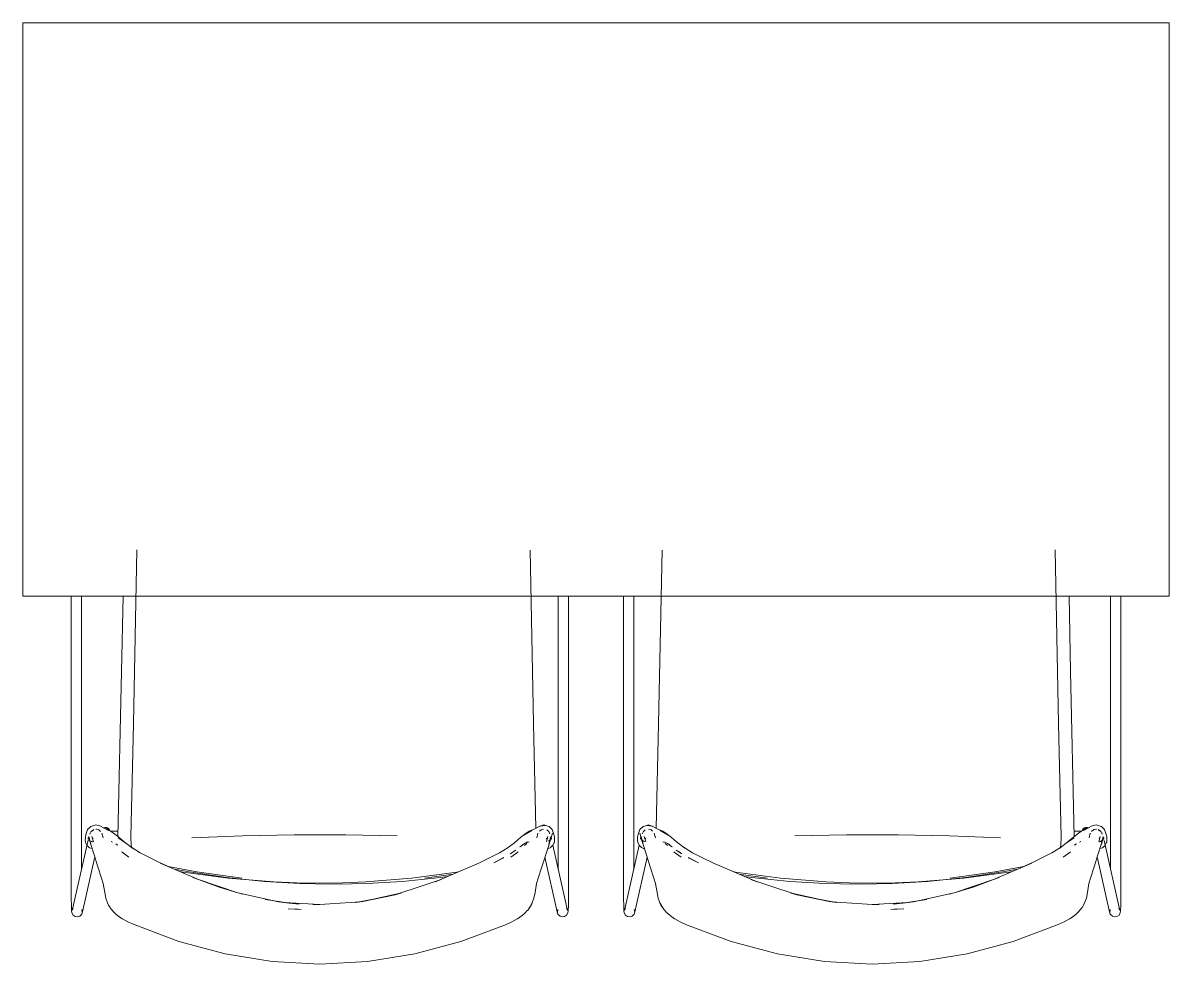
# Model space of a CAD drawing. Header units: millimetres. Extents: x 155927 to 326028, y -36033 to 97293.
# Drawn here: x 209602 to 210802, y 23346 to 24331 of the extents above; entities that cross this region are included whole.
import ezdxf

# ---------------------------------------------------------------- set-up
doc = ezdxf.new("R2010")
doc.units = ezdxf.units.MM
doc.header["$MEASUREMENT"] = 0
doc.layers.add('G-IMPT', color=8, linetype='CONTINUOUS', lineweight=9)
doc.layers.add('I-FURN', color=8, linetype='CONTINUOUS', lineweight=9)

msp = doc.modelspace()

# ---------------------------------------------------------------- linework, layer by layer
at = {"layer": 'G-IMPT'}
for p, q in [((209721.1, 23779.6), (209717.4, 23597.6)), ((210136.3, 23597.6), (210132.7, 23779.4)), ((210267.3, 23597.6), (210271, 23779.4)), ((210682.6, 23779.6), (210686.2, 23597.6)), ((209652.3, 23731.2), (209652.3, 23420.7)), ((209663.1, 23731.2), (209663.1, 23445.8)), ((209706.6, 23731.2), (209704.9, 23652.2)), ((210162.2, 23445.8), (210162.2, 23731.2)), ((210173.1, 23731.2), (210173.1, 23420.7)), ((210230.6, 23731.2), (210230.6, 23420.7)), ((210241.5, 23445.8), (210241.5, 23731.2)), ((210697.1, 23731.2), (210698.7, 23652.2)), ((210740.5, 23731.2), (210740.5, 23445.8)), ((210751.4, 23731.2), (210751.4, 23420.7)), ((209701.1, 23479.3), (209704.9, 23652.2)), ((210702.6, 23479.3), (210698.7, 23652.2)), ((209714.8, 23478.8), (209717.4, 23597.6)), ((210138.8, 23488.2), (210136.3, 23597.6)), ((210264.9, 23488.2), (210267.3, 23597.6)), ((210688.9, 23478.8), (210686.2, 23597.6)), ((209669.5, 23486.9), (209668.1, 23482.7)), ((209669.5, 23486.9), (209672.7, 23490)), ((209672.7, 23490), (209674, 23490.5)), ((209675.5, 23486.7), (209672.8, 23484.5)), ((209674, 23490.5), (209678.2, 23491.7)), ((209674.4, 23485.7), (209676, 23486.9)), ((209674.4, 23485.7), (209675, 23486.1)), ((209676, 23486.9), (209675, 23486.1)), ((209678, 23487.4), (209678.6, 23487.3)), ((209682.3, 23490.8), (209678.2, 23491.7)), ((209680.5, 23486.9), (209678.6, 23487.3)), ((209681.1, 23486.6), (209680.5, 23486.9)), ((209681.1, 23486.6), (209682.9, 23484.9)), ((209682.3, 23490.8), (209690.7, 23486.4)), ((209693.6, 23485.2), (209688.7, 23487.4)), ((209688.7, 23487.4), (209690.7, 23486.4)), ((210126.3, 23481.2), (210134.6, 23486)), ((210129.9, 23483.5), (210134.6, 23486)), ((210131.8, 23485.2), (210137.8, 23487.7)), ((210143.8, 23490.7), (210137.8, 23487.7)), ((210144.2, 23486.6), (210142.6, 23485.1)), ((210147.1, 23491.7), (210143.4, 23490.4)), ((210148.5, 23491.2), (210143.4, 23490.4)), ((210148.5, 23491.2), (210143.8, 23490.7)), ((210144.2, 23486.6), (210145.2, 23487.1)), ((210146.8, 23487.3), (210145.2, 23487.1)), ((210147.1, 23491.7), (210151.3, 23490.5)), ((210150.3, 23486.5), (210152.6, 23484.5)), ((210151.3, 23490.5), (210152.6, 23490)), ((210152.6, 23490), (210155.9, 23486.9)), ((210157.2, 23482.7), (210155.9, 23486.9)), ((210246.4, 23482.7), (210247.8, 23486.9)), ((210251, 23490), (210247.8, 23486.9)), ((210252.4, 23490.5), (210251, 23490)), ((210253.4, 23486.5), (210251.1, 23484.5)), ((210256.6, 23491.7), (210252.4, 23490.5)), ((210255.2, 23491.2), (210260.2, 23490.4)), ((210255.2, 23491.2), (210259.8, 23490.7)), ((210256.6, 23491.7), (210260.2, 23490.4)), ((210256.9, 23487.3), (210258.5, 23487.1)), ((210259.4, 23486.6), (210258.5, 23487.1)), ((210259.4, 23486.6), (210261.1, 23485.1)), ((210259.8, 23490.7), (210265.8, 23487.7)), ((210271.9, 23485.2), (210265.8, 23487.7)), ((210273.7, 23483.5), (210269.1, 23486)), ((210277.4, 23481.2), (210269.1, 23486)), ((210710.1, 23485.2), (210714.9, 23487.4)), ((210721.4, 23490.8), (210712.9, 23486.4)), ((210714.9, 23487.4), (210712.9, 23486.4)), ((210722.6, 23486.6), (210720.7, 23484.9)), ((210721.4, 23490.8), (210725.4, 23491.7)), ((210722.6, 23486.6), (210723.1, 23486.9)), ((210723.1, 23486.9), (210725.1, 23487.3)), ((210725.7, 23487.4), (210725.1, 23487.3)), ((210729.6, 23490.5), (210725.4, 23491.7)), ((210729.2, 23485.7), (210727.6, 23486.9)), ((210727.6, 23486.9), (210728.7, 23486.1)), ((210728.2, 23486.7), (210730.8, 23484.5)), ((210729.2, 23485.7), (210728.7, 23486.1)), ((210731, 23490), (210729.6, 23490.5)), ((210734.2, 23486.9), (210731, 23490)), ((210734.2, 23486.9), (210735.6, 23482.7)), ((209669.9, 23475.9), (209653.3, 23402.3)), ((209667.1, 23479.4), (209666.9, 23475.4)), ((209667.1, 23473.7), (209666.9, 23475.4)), ((209667.1, 23479.4), (209668.1, 23482.7)), ((209670.5, 23478.7), (209670.1, 23476.7)), ((209671.6, 23475.1), (209670.1, 23478.3)), ((209671.4, 23476.2), (209670.1, 23478.3)), ((209672.5, 23472.2), (209670.7, 23479.7)), ((209670.7, 23479.7), (209672.7, 23471.6)), ((209671.6, 23475.1), (209670.9, 23477.4)), ((209670.9, 23477.4), (209672.7, 23471.6)), ((209671.4, 23476.2), (209671.8, 23475.9)), ((209671.7, 23482.2), (209672.5, 23483.9)), ((209672.1, 23482.7), (209672.5, 23483.9)), ((209674.7, 23473.8), (209673.3, 23474.6)), ((209673.9, 23479.7), (209674.9, 23477.6)), ((209673.9, 23479.7), (209675.5, 23474.1)), ((209675.2, 23477.3), (209674.1, 23478.4)), ((209674.1, 23478.4), (209674.9, 23477.6)), ((209675.2, 23477.3), (209674.5, 23477.9)), ((209684.3, 23483), (209685.6, 23478.2)), ((209701.3, 23485.7), (209693.2, 23485.4)), ((209693.6, 23485.2), (209696.7, 23483.3)), ((209693.9, 23485), (209700.2, 23485.3)), ((209693.9, 23485), (209701.3, 23485.3)), ((209695.7, 23473.8), (209694.3, 23474.4)), ((209696.7, 23483.3), (209702.1, 23479)), ((209701.3, 23478.1), (209709, 23473)), ((209701.3, 23478.1), (209709.5, 23472.5)), ((209705.3, 23476), (209702.1, 23479)), ((209705.3, 23476), (209709.5, 23472.5)), ((209715.2, 23470.4), (209714.8, 23478.8)), ((209778.5, 23478.3), (209831.7, 23480.4)), ((209885.6, 23481.4), (209831.7, 23480.4)), ((209885.6, 23481.4), (209939.7, 23481.4)), ((209993.6, 23480.4), (209939.7, 23481.4)), ((210116.3, 23473), (210120, 23476)), ((210123.2, 23479), (210120, 23476)), ((210128.7, 23483.3), (210123.2, 23479)), ((210129.9, 23483.5), (210126.3, 23481.2)), ((210130.2, 23474), (210126.4, 23472.1)), ((210127, 23472.4), (210130.2, 23474)), ((210131.8, 23485.2), (210128.7, 23483.3)), ((210141, 23483.1), (210139.7, 23478.2)), ((210151.2, 23478.4), (210149.7, 23476.9)), ((210149.7, 23476.9), (210150.8, 23477.8)), ((210151.4, 23479.6), (210149.9, 23474.1)), ((210151.4, 23479.6), (210150.2, 23477.2)), ((210151.2, 23478.4), (210150.2, 23477.2)), ((210154.4, 23477.4), (210151.9, 23469.1)), ((210153.9, 23476.2), (210152.1, 23474.6)), ((210154.6, 23479.7), (210152.5, 23471.6)), ((210153.3, 23482.7), (210152.8, 23483.9)), ((210152.8, 23483.9), (210153.6, 23482.3)), ((210154.6, 23479.7), (210152.9, 23472.8)), ((210156.1, 23483), (210153.7, 23475.1)), ((210155.2, 23478.3), (210153.7, 23475.1)), ((210155.2, 23478.3), (210153.9, 23476.2)), ((210156.1, 23483), (210154.4, 23477.4)), ((210155.2, 23476.7), (210154.8, 23478.6)), ((210157.2, 23482.7), (210158.2, 23479.4)), ((210158.2, 23479.4), (210158.4, 23476.7)), ((210158.2, 23473.7), (210158.5, 23475.4)), ((210158.4, 23476.7), (210158.5, 23475.4)), ((210245.3, 23476.7), (210245.2, 23475.4)), ((210245.5, 23473.7), (210245.2, 23475.4)), ((210245.4, 23479.4), (210245.3, 23476.7)), ((210246.4, 23482.7), (210245.4, 23479.4)), ((210247.6, 23483), (210249.2, 23477.4)), ((210247.6, 23483), (210250, 23475.1)), ((210248.4, 23476.7), (210248.9, 23478.6)), ((210248.5, 23478.3), (210249.8, 23476.2)), ((210248.5, 23478.3), (210250, 23475.1)), ((210249.1, 23479.7), (210251.1, 23471.6)), ((210249.1, 23479.7), (210250.8, 23472.8)), ((210249.2, 23477.4), (210251.8, 23469.1)), ((210249.8, 23476.2), (210251.6, 23474.6)), ((210250.8, 23483.9), (210250.1, 23482.3)), ((210250.4, 23482.7), (210250.8, 23483.9)), ((210252.7, 23474), (210251.6, 23474.6)), ((210252.2, 23479.6), (210253.5, 23477.2)), ((210252.2, 23479.6), (210253.8, 23474.1)), ((210252.5, 23478.4), (210253.5, 23477.2)), ((210252.5, 23478.4), (210253.9, 23476.9)), ((210253.9, 23476.9), (210252.9, 23477.8)), ((210262.6, 23483.1), (210264, 23478.2)), ((210271.9, 23485.2), (210275, 23483.3)), ((210276.7, 23472.4), (210273.5, 23474)), ((210273.5, 23474), (210277.2, 23472.1)), ((210273.7, 23483.5), (210277.4, 23481.2)), ((210275, 23483.3), (210280.4, 23479)), ((210280.4, 23479), (210283.6, 23476)), ((210287.4, 23473), (210283.6, 23476)), ((210410.1, 23480.4), (210464, 23481.4)), ((210518, 23481.4), (210464, 23481.4)), ((210518, 23481.4), (210571.9, 23480.4)), ((210625.2, 23478.3), (210571.9, 23480.4)), ((210688.5, 23470.4), (210688.9, 23478.8)), ((210702.4, 23478.1), (210694.1, 23472.5)), ((210698.4, 23476), (210694.1, 23472.5)), ((210702.4, 23478.1), (210694.6, 23473)), ((210698.4, 23476), (210701.6, 23479)), ((210707, 23483.3), (210701.6, 23479)), ((210702.4, 23485.7), (210710.5, 23485.4)), ((210709.7, 23485), (210702.4, 23485.3)), ((210709.7, 23485), (210702.4, 23485.3)), ((210710.1, 23485.2), (210707, 23483.3)), ((210708, 23473.8), (210709.4, 23474.4)), ((210719.3, 23483), (210718, 23478.2)), ((210729.8, 23479.7), (210728.2, 23474.1)), ((210728.5, 23477.3), (210729.5, 23478.4)), ((210728.5, 23477.3), (210729.2, 23477.9)), ((210729.8, 23479.7), (210728.8, 23477.6)), ((210729.5, 23478.4), (210728.8, 23477.6)), ((210729, 23473.8), (210730.4, 23474.6)), ((210732.2, 23476.2), (210730.7, 23474.9)), ((210732.9, 23479.7), (210730.9, 23471.6)), ((210732.8, 23477.4), (210730.9, 23471.6)), ((210731.6, 23482.7), (210731.1, 23483.9)), ((210731.9, 23482.2), (210731.1, 23483.9)), ((210731.2, 23472.2), (210732.9, 23479.7)), ((210732, 23475.1), (210733.5, 23478.3)), ((210732, 23475.1), (210732.8, 23477.4)), ((210732.2, 23476.2), (210733.5, 23478.3)), ((210733.1, 23478.7), (210733.6, 23476.7)), ((210733.9, 23475.3), (210750.3, 23402.3)), ((210736.6, 23479.4), (210735.6, 23482.7)), ((210736.5, 23473.7), (210736.8, 23475.4)), ((210736.6, 23479.4), (210736.8, 23475.4)), ((209667.1, 23473.7), (209667.2, 23473.4)), ((209667.2, 23473.4), (209668.6, 23470.5)), ((209668.8, 23470.3), (209668.6, 23470.5)), ((209668.8, 23470.3), (209670.7, 23468.4)), ((209673.2, 23467.2), (209670.7, 23468.4)), ((209670.9, 23468.3), (209670.7, 23468.4)), ((209673.3, 23467.2), (209670.7, 23468.4)), ((209670.9, 23468.3), (209673.3, 23467.2)), ((209672.5, 23472.2), (209676.3, 23460.5)), ((209673.2, 23467.2), (209673.3, 23467.2)), ((209698.9, 23472.1), (209700.5, 23471)), ((209701.1, 23470.7), (209700.5, 23471)), ((209705, 23463.7), (209705.5, 23463.3)), ((209705.5, 23463.3), (209712.8, 23458)), ((209709, 23473), (209716.4, 23467.6)), ((209715.9, 23467.5), (209715.2, 23470.4)), ((209724.6, 23462.7), (209715.6, 23468.1)), ((209716.4, 23467.6), (209715.6, 23468.1)), ((209735, 23457.2), (209724.6, 23462.7)), ((210090.3, 23457.2), (210100.7, 23462.7)), ((210109.7, 23468.1), (210100.7, 23462.7)), ((210116.3, 23473), (210108.9, 23467.6)), ((210109.7, 23468.1), (210108.9, 23467.6)), ((210117.9, 23465.5), (210111.9, 23461.5)), ((210111.9, 23461.5), (210113.9, 23462.8)), ((210112.6, 23458), (210119.9, 23463.3)), ((210117.9, 23465.5), (210113.9, 23462.8)), ((210120.4, 23463.7), (210119.9, 23463.3)), ((210125.2, 23470.8), (210122.1, 23468.7)), ((210122.7, 23469.1), (210122.1, 23468.7)), ((210122.7, 23469.1), (210125.2, 23470.8)), ((210127, 23472.4), (210124.3, 23470.7)), ((210124.8, 23471), (210124.3, 23470.7)), ((210127, 23472.4), (210124.8, 23471)), ((210127, 23472.4), (210126.4, 23472.1)), ((210129.3, 23472.3), (210126.9, 23470.2)), ((210130.5, 23473.2), (210131.7, 23473.9)), ((210145.1, 23448), (210151.9, 23469.1)), ((210152.2, 23467.2), (210152.1, 23467.2)), ((210152.2, 23467.2), (210154.4, 23468.3)), ((210152.5, 23471.6), (210152.9, 23472.8)), ((210154.4, 23468.3), (210154.6, 23468.4)), ((210156.7, 23470.5), (210154.6, 23468.4)), ((210154.9, 23468.7), (210156.7, 23470.5)), ((210154.9, 23468.7), (210156.5, 23470.3)), ((210158.2, 23473.7), (210156.5, 23470.3)), ((210156.5, 23470.3), (210158.1, 23473.4)), ((210156.5, 23470.3), (210156.7, 23470.5)), ((210172, 23402.3), (210156.6, 23470.5)), ((210158.2, 23473.7), (210156.7, 23470.5)), ((210158.2, 23473.7), (210158.1, 23473.4)), ((210231.7, 23402.3), (210247, 23470.5)), ((210245.5, 23473.7), (210247.2, 23470.3)), ((210245.5, 23473.7), (210245.6, 23473.4)), ((210245.5, 23473.7), (210247, 23470.5)), ((210247.2, 23470.3), (210245.6, 23473.4)), ((210248.8, 23468.7), (210247, 23470.5)), ((210247.2, 23470.3), (210247, 23470.5)), ((210247, 23470.5), (210249.1, 23468.4)), ((210248.8, 23468.7), (210247.2, 23470.3)), ((210249.3, 23468.3), (210249.1, 23468.4)), ((210251.5, 23467.2), (210249.3, 23468.3)), ((210251.1, 23471.6), (210250.8, 23472.8)), ((210251.5, 23467.2), (210251.6, 23467.2)), ((210251.6, 23467.2), (210252.7, 23467.1)), ((210258.6, 23448), (210251.8, 23469.1)), ((210273.1, 23473.2), (210271.9, 23473.9)), ((210274.3, 23472.3), (210276.7, 23470.2)), ((210276.7, 23472.4), (210277.2, 23472.1)), ((210276.7, 23472.4), (210278.8, 23471)), ((210276.7, 23472.4), (210279.4, 23470.7)), ((210281, 23469.1), (210278.5, 23470.8)), ((210278.5, 23470.8), (210281.6, 23468.7)), ((210278.8, 23471), (210279.4, 23470.7)), ((210281, 23469.1), (210281.6, 23468.7)), ((210283.3, 23463.7), (210283.8, 23463.3)), ((210291.1, 23458), (210283.8, 23463.3)), ((210285.8, 23465.5), (210291.7, 23461.5)), ((210285.8, 23465.5), (210289.8, 23462.8)), ((210287.4, 23473), (210294.7, 23467.6)), ((210291.7, 23461.5), (210289.8, 23462.8)), ((210294, 23468.1), (210294.7, 23467.6)), ((210294, 23468.1), (210302.9, 23462.7)), ((210313.4, 23457.2), (210302.9, 23462.7)), ((210668.6, 23457.2), (210679.1, 23462.7)), ((210679.1, 23462.7), (210688, 23468.1)), ((210694.6, 23473), (210687.3, 23467.6)), ((210687.3, 23467.6), (210688, 23468.1)), ((210687.8, 23467.5), (210688.5, 23470.4)), ((210698.2, 23463.3), (210690.9, 23458)), ((210698.7, 23463.7), (210698.2, 23463.3)), ((210702.6, 23470.7), (210703.2, 23471)), ((210704.8, 23472.1), (210703.2, 23471)), ((210731.2, 23472.2), (210727.3, 23460.5)), ((210730.4, 23467.2), (210732.9, 23468.4)), ((210732.7, 23468.3), (210730.4, 23467.2)), ((210730.5, 23467.2), (210730.4, 23467.2)), ((210730.5, 23467.2), (210732.9, 23468.4)), ((210732.7, 23468.3), (210732.9, 23468.4)), ((210734.8, 23470.3), (210732.9, 23468.4)), ((210734.8, 23470.3), (210735, 23470.5)), ((210736.4, 23473.4), (210735, 23470.5)), ((210736.5, 23473.7), (210736.4, 23473.4)), ((209664.2, 23400.7), (209677.1, 23458.3)), ((209676.3, 23460.5), (209680.2, 23448)), ((209735, 23457.2), (209745.6, 23452)), ((209755, 23447.8), (209745.6, 23452)), ((209755, 23447.8), (209745.6, 23451.9)), ((209785.6, 23434.7), (209745.6, 23451.9)), ((210079.7, 23452), (210033.3, 23432.1)), ((210079.7, 23452), (210090.3, 23457.2)), ((210105.1, 23457.5), (210094.7, 23452)), ((210094.7, 23452), (210104.1, 23457)), ((210105.1, 23457.5), (210104.1, 23457)), ((210148.3, 23458.1), (210161.1, 23400.7)), ((210255.4, 23458.1), (210242.5, 23400.7)), ((210298.6, 23457.5), (210309, 23452)), ((210298.6, 23457.5), (210299.5, 23457)), ((210309, 23452), (210299.5, 23457)), ((210324, 23452), (210313.4, 23457.2)), ((210324, 23452), (210370.4, 23432.1)), ((210618.1, 23434.7), (210658.1, 23451.9)), ((210648.7, 23447.8), (210658, 23452)), ((210648.7, 23447.8), (210658.1, 23451.9)), ((210668.6, 23457.2), (210658, 23452)), ((210727.3, 23460.5), (210723.4, 23448)), ((210739.5, 23400.7), (210726.6, 23458.3)), ((209680.2, 23448), (209684.1, 23436)), ((209784, 23442.6), (209753.7, 23448.4)), ((209753.7, 23448.4), (209783.8, 23442.7)), ((209775.8, 23442.5), (209760.6, 23445.4)), ((209769.4, 23442.4), (209766.2, 23443)), ((209816.7, 23436), (209769.4, 23442.4)), ((209775.8, 23442.5), (209814.9, 23436.6)), ((209831.1, 23436.2), (209783.8, 23442.7)), ((209784, 23442.6), (209831.1, 23436.2)), ((210008.6, 23436), (210055.9, 23442.4)), ((210052.3, 23440.3), (210022.7, 23436.2)), ((210052.3, 23440.3), (210022.7, 23436.2)), ((210055.9, 23442.4), (210058.5, 23442.9)), ((210141.3, 23436), (210145.1, 23448)), ((210262.4, 23436), (210258.6, 23448)), ((210347.8, 23442.4), (210345.1, 23442.9)), ((210395.1, 23436), (210347.8, 23442.4)), ((210351.3, 23440.3), (210381, 23436.2)), ((210351.4, 23440.3), (210381, 23436.2)), ((210572.5, 23436.2), (210619.8, 23442.7)), ((210619.7, 23442.6), (210572.5, 23436.2)), ((210586.9, 23436), (210634.2, 23442.4)), ((210627.9, 23442.5), (210588.7, 23436.6)), ((210619.7, 23442.6), (210649.9, 23448.4)), ((210650, 23448.4), (210619.8, 23442.7)), ((210627.9, 23442.5), (210643, 23445.4)), ((210634.2, 23442.4), (210637.4, 23443)), ((210723.4, 23448), (210719.6, 23436)), ((209685.8, 23430.4), (209684.1, 23436)), ((209687.4, 23421.2), (209685.8, 23430.4)), ((209779.8, 23436.9), (209785.6, 23434.7)), ((209779.8, 23436.9), (209785.6, 23434.7)), ((209785.6, 23434.7), (209826.8, 23420.6)), ((209785.6, 23434.7), (209807.1, 23426.7)), ((209785.6, 23434.7), (209807.1, 23426.7)), ((209826.8, 23420.6), (209807.1, 23426.7)), ((209807.1, 23426.7), (209826.8, 23420.7)), ((209814.9, 23436.6), (209854.7, 23432.5)), ((209864.5, 23432.2), (209816.7, 23436)), ((209854.7, 23432.5), (209891.8, 23430.4)), ((209864.5, 23432.2), (209888.6, 23431.2)), ((209888.6, 23431.2), (209912.7, 23430.9)), ((209891.8, 23430.4), (209908, 23430.1)), ((209908, 23430.1), (209926.9, 23429.7)), ((209912.7, 23430.9), (209936.7, 23431.3)), ((209945.7, 23430.1), (209926.9, 23429.7)), ((209960.8, 23432.2), (209936.7, 23431.3)), ((209945.7, 23430.1), (209962, 23430.4)), ((210008.6, 23436), (209960.8, 23432.2)), ((209999.1, 23432.5), (209962, 23430.4)), ((210014.7, 23426.1), (209998.5, 23420.9)), ((209999.1, 23432.5), (210038.8, 23436.6)), ((210014.7, 23426.1), (210039.7, 23434.7)), ((210039.7, 23434.7), (210033.3, 23432.1)), ((210046.5, 23437.8), (210038.8, 23436.6)), ((210139.6, 23430.4), (210138, 23421.2)), ((210139.6, 23430.4), (210141.3, 23436)), ((210264.1, 23430.4), (210262.4, 23436)), ((210264.1, 23430.4), (210265.7, 23421.2)), ((210357.2, 23437.8), (210364.8, 23436.6)), ((210389, 23426.1), (210363.9, 23434.7)), ((210363.9, 23434.7), (210370.4, 23432.1)), ((210404.6, 23432.5), (210364.8, 23436.6)), ((210389, 23426.1), (210405.2, 23420.9)), ((210395.1, 23436), (210442.9, 23432.2)), ((210404.6, 23432.5), (210441.6, 23430.4)), ((210457.9, 23430.1), (210441.6, 23430.4)), ((210442.9, 23432.2), (210466.9, 23431.3)), ((210457.9, 23430.1), (210476.8, 23429.7)), ((210491, 23430.9), (210466.9, 23431.3)), ((210495.6, 23430.1), (210476.8, 23429.7)), ((210515.1, 23431.2), (210491, 23430.9)), ((210511.9, 23430.4), (210495.6, 23430.1)), ((210549, 23432.5), (210511.9, 23430.4)), ((210539.1, 23432.2), (210515.1, 23431.2)), ((210539.1, 23432.2), (210586.9, 23436)), ((210588.7, 23436.6), (210549, 23432.5)), ((210618.1, 23434.7), (210576.9, 23420.6)), ((210576.9, 23420.6), (210596.6, 23426.7)), ((210596.6, 23426.7), (210576.9, 23420.7)), ((210618.1, 23434.7), (210596.6, 23426.7)), ((210618.1, 23434.7), (210596.6, 23426.7)), ((210623.8, 23436.9), (210618.1, 23434.7)), ((210623.8, 23436.9), (210618.1, 23434.7)), ((210716.3, 23421.2), (210717.9, 23430.4)), ((210717.9, 23430.4), (210719.6, 23436)), ((209652.3, 23414.5), (209652.3, 23420.7)), ((209652.3, 23414.5), (209652.5, 23407.3)), ((209687.4, 23421.2), (209688.5, 23415.1)), ((209690.3, 23410.2), (209688.5, 23415.1)), ((209832, 23419.2), (209826.8, 23420.7)), ((209869.3, 23411.3), (209826.8, 23420.6)), ((209826.8, 23420.6), (209832, 23419.2)), ((209998.5, 23420.6), (209956, 23411.3)), ((209956, 23411.7), (209991.5, 23418.7)), ((209991.5, 23418.7), (209956, 23411.3)), ((209991.5, 23418.7), (209998.5, 23420.9)), ((209998.5, 23420.6), (209991.5, 23418.7)), ((210136.8, 23415.1), (210135.1, 23410.2)), ((210138, 23421.2), (210136.8, 23415.1)), ((210172.9, 23407.3), (210173, 23414.5)), ((210173.1, 23420.7), (210173, 23414.5)), ((210230.6, 23420.7), (210230.6, 23414.5)), ((210230.8, 23407.3), (210230.6, 23414.5)), ((210265.7, 23421.2), (210266.8, 23415.1)), ((210266.8, 23415.1), (210268.6, 23410.2)), ((210405.1, 23420.6), (210412.2, 23418.7)), ((210405.1, 23420.6), (210447.6, 23411.3)), ((210412.2, 23418.7), (210405.2, 23420.9)), ((210447.7, 23411.7), (210412.2, 23418.7)), ((210412.2, 23418.7), (210447.6, 23411.3)), ((210534.4, 23411.3), (210576.9, 23420.6)), ((210571.7, 23419.2), (210576.9, 23420.7)), ((210576.9, 23420.6), (210571.7, 23419.2)), ((210713.4, 23410.2), (210715.2, 23415.1)), ((210716.3, 23421.2), (210715.2, 23415.1)), ((210751.4, 23414.5), (210751.2, 23407.3)), ((210751.4, 23414.5), (210751.4, 23420.7)), ((209652.5, 23407.3), (209652.7, 23402)), ((209652.7, 23402), (209653.1, 23399.6)), ((209653.3, 23402.3), (209654.4, 23404.5)), ((209654.2, 23404.2), (209654.4, 23404.5)), ((209663.5, 23403.1), (209663.9, 23400.5)), ((209663.6, 23402.8), (209663.9, 23400.5)), ((209690.3, 23410.2), (209691.5, 23407.9)), ((209693, 23405.4), (209691.5, 23407.9)), ((209693.2, 23404.9), (209693, 23405.4)), ((209693.2, 23404.9), (209694.8, 23403)), ((209694.8, 23403), (209697, 23400.5)), ((209855.5, 23413.8), (209862.6, 23412.5)), ((209855.5, 23413.8), (209869.6, 23411.7)), ((209869.3, 23411.3), (209890.9, 23408.9)), ((209869.3, 23411.3), (209880.6, 23410)), ((209869.6, 23411.7), (209880.6, 23410)), ((209912.7, 23408.3), (209875.7, 23410.6)), ((209875.7, 23410.6), (209880.6, 23410)), ((209889.8, 23403.6), (209879.6, 23404.1)), ((209879.6, 23404.1), (209893.2, 23403.4)), ((209890.9, 23408.9), (209880.6, 23410)), ((209912.7, 23408.3), (209905.2, 23408.4)), ((209912.7, 23408.3), (209905.2, 23408.4)), ((209949.6, 23410.8), (209912.7, 23408.3)), ((209949.6, 23410.6), (209956, 23411.7)), ((209949.6, 23410.8), (209955, 23411.2)), ((209949.6, 23410.6), (209953.1, 23411)), ((210130.6, 23403), (210128.8, 23401.1)), ((210132.1, 23404.9), (210130.6, 23403)), ((210132.1, 23404.9), (210135.1, 23410.2)), ((210134.5, 23409.2), (210132.1, 23404.9)), ((210132.1, 23404.9), (210132.3, 23405.4)), ((210132.3, 23405.4), (210133.9, 23407.9)), ((210133.9, 23407.9), (210135.1, 23410.2)), ((210134.5, 23409.2), (210135.1, 23410.2)), ((210161.9, 23403.1), (210161.4, 23400.5)), ((210161.7, 23402.8), (210161.4, 23400.5)), ((210172, 23402.3), (210171, 23404.4)), ((210171, 23404.4), (210171.2, 23404.2)), ((210172.2, 23399.6), (210172.6, 23402)), ((210172.6, 23402), (210172.9, 23407.3)), ((210231.1, 23402), (210230.8, 23407.3)), ((210231.4, 23399.6), (210231.1, 23402)), ((210231.7, 23402.3), (210232.7, 23404.4)), ((210232.7, 23404.4), (210232.5, 23404.2)), ((210241.8, 23403.1), (210242.3, 23400.5)), ((210241.9, 23402.8), (210242.3, 23400.5)), ((210269.2, 23409.2), (210268.6, 23410.2)), ((210271.6, 23404.9), (210268.6, 23410.2)), ((210269.8, 23407.9), (210268.6, 23410.2)), ((210269.2, 23409.2), (210271.6, 23404.9)), ((210271.3, 23405.4), (210269.8, 23407.9)), ((210271.6, 23404.9), (210271.3, 23405.4)), ((210271.6, 23404.9), (210273.1, 23403)), ((210273.1, 23403), (210274.8, 23401.1)), ((210454, 23410.6), (210447.7, 23411.7)), ((210454, 23410.8), (210448.7, 23411.2)), ((210454, 23410.6), (210450.6, 23411)), ((210454, 23410.8), (210491, 23408.3)), ((210491, 23408.3), (210528, 23410.6)), ((210491, 23408.3), (210498.4, 23408.4)), ((210491, 23408.3), (210498.4, 23408.4)), ((210524.1, 23404.1), (210510.5, 23403.4)), ((210534.4, 23411.3), (210512.8, 23408.9)), ((210512.8, 23408.9), (210523, 23410)), ((210513.9, 23403.6), (210524.1, 23404.1)), ((210534.1, 23411.7), (210523, 23410)), ((210534.4, 23411.3), (210523, 23410)), ((210528, 23410.6), (210523, 23410)), ((210548.2, 23413.8), (210534.1, 23411.7)), ((210548.2, 23413.8), (210541, 23412.5)), ((210708.9, 23403), (210706.7, 23400.5)), ((210710.4, 23404.9), (210708.9, 23403)), ((210710.4, 23404.9), (210710.7, 23405.4)), ((210710.7, 23405.4), (210712.2, 23407.9)), ((210713.4, 23410.2), (210712.2, 23407.9)), ((210740.2, 23403.1), (210739.7, 23400.5)), ((210740.1, 23402.8), (210739.7, 23400.5)), ((210750.3, 23402.3), (210749.3, 23404.5)), ((210749.5, 23404.2), (210749.3, 23404.5)), ((210750.9, 23402), (210750.6, 23399.6)), ((210751.2, 23407.3), (210750.9, 23402)), ((209653.1, 23399.6), (209654.3, 23397.3)), ((209654.3, 23397.3), (209656.4, 23395.8)), ((209659.1, 23395.4), (209656.4, 23395.8)), ((209659.1, 23395.4), (209661.2, 23396.1)), ((209661.5, 23396.5), (209661.2, 23396.1)), ((209661.5, 23396.5), (209663.4, 23398.2)), ((209663.4, 23398.2), (209663.1, 23397.9)), ((209664.2, 23400.7), (209663.4, 23398.2)), ((209697, 23400.5), (209698.8, 23398.7)), ((209700.9, 23397), (209698.8, 23398.7)), ((209705.8, 23393.6), (209700.9, 23397)), ((209705.8, 23393.6), (209706.1, 23393.4)), ((209711.7, 23390.2), (209706.1, 23393.4)), ((209718.1, 23387.4), (209711.7, 23390.2)), ((210107.1, 23387.3), (210113.6, 23390.2)), ((210119.2, 23393.4), (210113.6, 23390.2)), ((210119.2, 23393.4), (210119.5, 23393.6)), ((210124.4, 23397), (210119.5, 23393.6)), ((210124.4, 23397), (210126.5, 23398.7)), ((210128.3, 23400.5), (210126.5, 23398.7)), ((210128.3, 23400.5), (210128.8, 23401.1)), ((210161.1, 23400.7), (210161.9, 23398.2)), ((210161.9, 23398.2), (210162.2, 23397.9)), ((210164.1, 23396.1), (210162.2, 23397.9)), ((210164.1, 23396.1), (210166.2, 23395.4)), ((210168.9, 23395.8), (210166.2, 23395.4)), ((210171, 23397.3), (210168.9, 23395.8)), ((210172.2, 23399.6), (210171, 23397.3)), ((210231.4, 23399.6), (210232.6, 23397.3)), ((210232.6, 23397.3), (210234.8, 23395.8)), ((210234.8, 23395.8), (210237.4, 23395.4)), ((210239.6, 23396.1), (210237.4, 23395.4)), ((210239.6, 23396.1), (210241.4, 23397.9)), ((210241.7, 23398.2), (210241.4, 23397.9)), ((210242.5, 23400.7), (210241.7, 23398.2)), ((210275.3, 23400.5), (210274.8, 23401.1)), ((210275.3, 23400.5), (210277.2, 23398.7)), ((210279.3, 23397), (210277.2, 23398.7)), ((210279.3, 23397), (210284.1, 23393.6)), ((210284.4, 23393.4), (210284.1, 23393.6)), ((210284.4, 23393.4), (210290, 23390.2)), ((210296.5, 23387.3), (210290, 23390.2)), ((210685.6, 23387.4), (210692, 23390.2)), ((210692, 23390.2), (210697.6, 23393.4)), ((210697.9, 23393.6), (210697.6, 23393.4)), ((210697.9, 23393.6), (210702.7, 23397)), ((210702.7, 23397), (210704.8, 23398.7)), ((210706.7, 23400.5), (210704.8, 23398.7)), ((210739.5, 23400.7), (210740.3, 23398.2)), ((210742.1, 23396.5), (210740.3, 23398.2)), ((210740.3, 23398.2), (210740.6, 23397.9)), ((210742.1, 23396.5), (210742.4, 23396.1)), ((210744.6, 23395.4), (210742.4, 23396.1)), ((210744.6, 23395.4), (210747.2, 23395.8)), ((210749.4, 23397.3), (210747.2, 23395.8)), ((210750.6, 23399.6), (210749.4, 23397.3)), ((209764.9, 23369.8), (209718.1, 23387.4)), ((210060.4, 23369.8), (210107.1, 23387.3)), ((210343.3, 23369.8), (210296.5, 23387.3)), ((210638.7, 23369.8), (210685.6, 23387.4)), ((209813.4, 23356.8), (209764.9, 23369.8)), ((210060.4, 23369.8), (210012, 23356.8)), ((210343.3, 23369.8), (210391.7, 23356.8)), ((210590.3, 23356.8), (210638.7, 23369.8)), ((209813.4, 23356.8), (209862.8, 23348.7)), ((210012, 23356.8), (209962.6, 23348.7)), ((210391.7, 23356.8), (210441.1, 23348.7)), ((210590.3, 23356.8), (210540.9, 23348.7)), ((209912.7, 23346.1), (209862.8, 23348.7)), ((209912.7, 23346.1), (209962.6, 23348.7)), ((210491, 23346.1), (210441.1, 23348.7)), ((210491, 23346.1), (210540.9, 23348.7))]:
    msp.add_line(p, q, dxfattribs=at)
at = {"layer": 'I-FURN'}
for p, q in [((210801.8, 24331.2), (209601.7, 24331.2)), ((209601.7, 24331.2), (209601.7, 23731.2)), ((210801.8, 23731.2), (210801.8, 24331.2)), ((209601.7, 23731.2), (210801.8, 23731.2)), ((209685.8, 23488.7), (209687.4, 23489.2)), ((209687.4, 23489.2), (209688.6, 23489.2)), ((209692.5, 23486.7), (209687.4, 23489.2)), ((209687.4, 23489.2), (209691.7, 23487.6)), ((209687.4, 23489.2), (209689.7, 23488.9)), ((209687.4, 23489.2), (209690.7, 23488.4)), ((209688.6, 23489.2), (209689.7, 23488.9)), ((209692.5, 23486.7), (209688.7, 23487.4)), ((209689.7, 23488.9), (209690.7, 23488.4)), ((209692.5, 23486.7), (209689.9, 23486.9)), ((209692.5, 23486.7), (209690.4, 23486.7)), ((209691.7, 23487.6), (209690.7, 23488.4)), ((209692.5, 23486.7), (209690.8, 23486.5)), ((209692.5, 23486.7), (209691, 23486.4)), ((209692.5, 23486.7), (209691.7, 23487.6)), ((209692.5, 23486.7), (209692.7, 23485.5)), ((210711.2, 23486.7), (210711, 23485.5)), ((210711.2, 23486.7), (210716.3, 23489.2)), ((210711.2, 23486.7), (210712, 23487.6)), ((210711.2, 23486.7), (210715, 23487.4)), ((210711.2, 23486.7), (210713.8, 23486.9)), ((210711.2, 23486.7), (210712.6, 23486.4)), ((210711.2, 23486.7), (210713.2, 23486.7)), ((210711.2, 23486.7), (210712.9, 23486.5)), ((210716.3, 23489.2), (210712, 23487.6)), ((210712, 23487.6), (210712.9, 23488.4)), ((210716.3, 23489.2), (210712.9, 23488.4)), ((210714, 23488.9), (210712.9, 23488.4)), ((210715.1, 23489.2), (210714, 23488.9)), ((210716.3, 23489.2), (210714, 23488.9)), ((210716.3, 23489.2), (210715.1, 23489.2)), ((210717.8, 23488.7), (210716.3, 23489.2))]:
    msp.add_line(p, q, dxfattribs=at)

doc.saveas('drawing.dxf')
